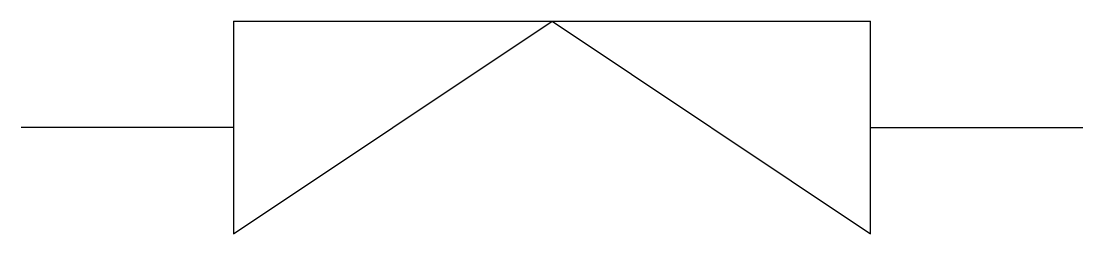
# Model space of a CAD drawing. Extents: x 2.8 to 16, y -4.1 to -1.5.
import ezdxf

# ---------------------------------------------------------------- set-up
doc = ezdxf.new("R2010")
doc.units = 0
doc.layers.add('DEFAULT_255_2_778', color=255, linetype='CONTINUOUS')

msp = doc.modelspace()

# ---------------------------------------------------------------- linework, layer by layer
at = {"layer": 'DEFAULT_255_2_778'}
for p, q in [((5.424, -1.455), (5.424, -4.101)), ((5.424, -4.101), (9.393, -1.455)), ((5.424, -1.455), (13.361, -1.455)), ((9.393, -1.455), (13.361, -4.101)), ((13.361, -4.101), (13.361, -1.455)), ((5.424, -2.778), (2.778, -2.778)), ((13.361, -2.778), (16.007, -2.778))]:
    msp.add_line(p, q, dxfattribs=at)

doc.saveas('drawing.dxf')
